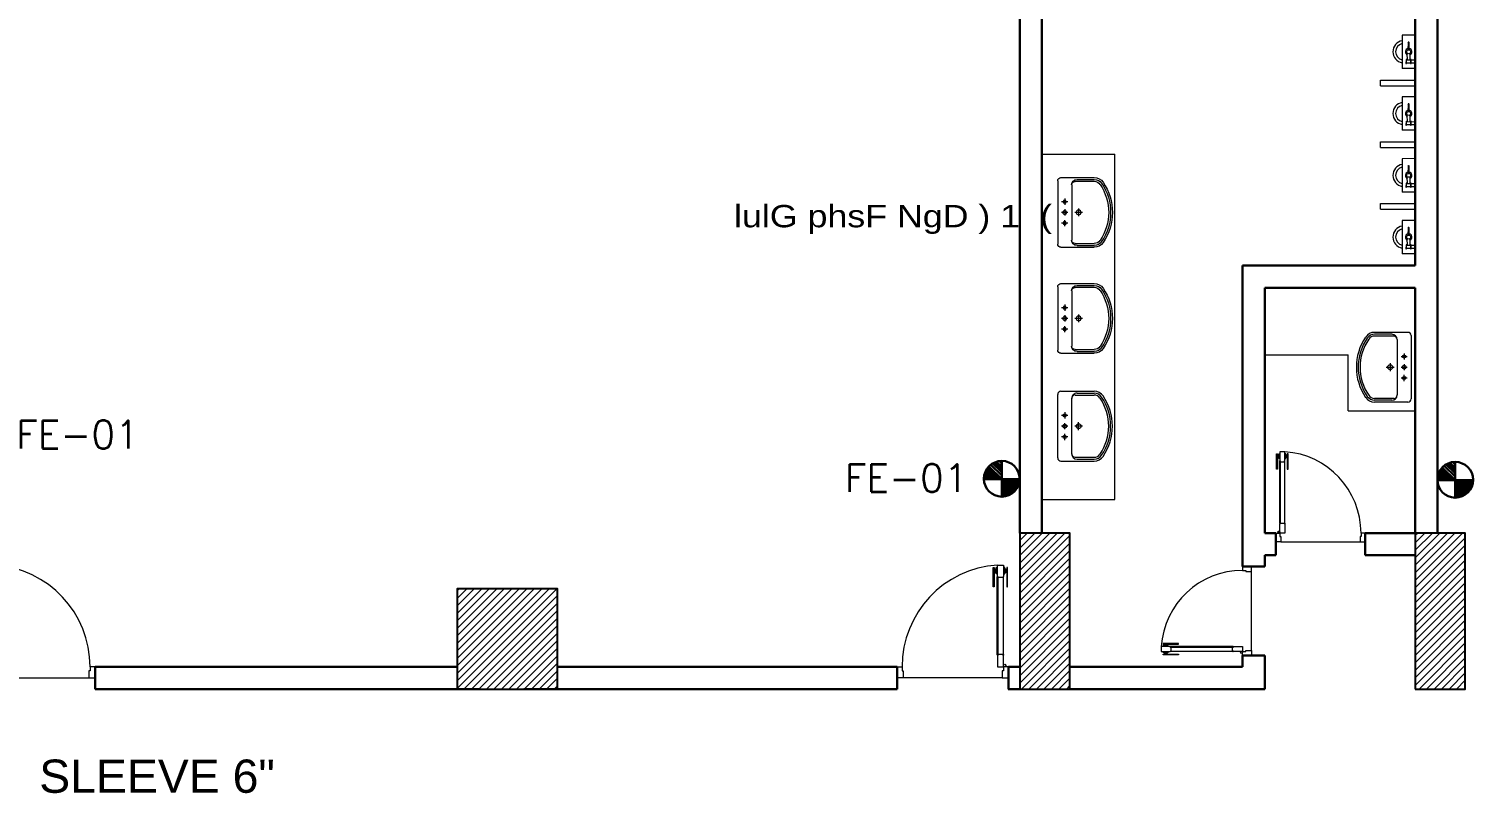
# Model space of a CAD drawing. Extents: x 846 to 947, y 375 to 797.
# Drawn here: x 862.61 to 875.51, y 710.59 to 717.45 of the extents above; entities that cross this region are included whole.
import ezdxf

# ---------------------------------------------------------------- set-up
doc = ezdxf.new("R2010")
doc.units = 0
doc.header["$MEASUREMENT"] = 0
doc.layers.get('0').update_dxf_attribs({"color": 252, "linetype": 'CONTINUOUS', "lineweight": 30})
for name, color, linetype, lineweight in [('Column', 252, 'CONTINUOUS', 25), ('DOOR', 252, 'CONTINUOUS', 9), ('FF TEXT', 5, 'CONTINUOUS', 30), ('Furn', 252, 'CONTINUOUS', 9), ('hatch', 252, 'CONTINUOUS', 9), ('R-SWTS-DET1', 252, 'CONTINUOUS', 5), ('text', 252, 'CONTINUOUS', 15), ('Wall', 252, 'CONTINUOUS', 30)]:
    doc.layers.add(name, color=color, linetype=linetype, lineweight=lineweight)
doc.styles.add('ARIAL', font='arial.ttf')
doc.styles.add('BASEERA 01', font='romans.shx')
doc.styles.add('SOSA2', font='SOSA.shx', dxfattribs={"width": 0.8})
pattern_1 = [(45, (1094.062773, 384.00031), (-0.0336759605, 0.0336759605), [])]
pattern_2 = [(45, (1093.887773, 389.30031), (-0.0336759605, 0.0336759605), [])]

# ---------------------------------------------------------------- blocks, each defined once
blk = doc.blocks.new('d8')
at = {"layer": 'DOOR', "color": 252}
for p, q in [((32.119, -112.748), (32.119, -112.048)), ((32.124, -112.048), (32.124, -112.748)), ((32.171, -112.048), (32.171, -112.748)), ((32.176, -112.748), (32.176, -112.048))]:
    blk.add_line(p, q, dxfattribs=at)
at = {"layer": 'DOOR', "color": 251}
blk.add_line((32.131, -112.954), (33.02, -112.954), dxfattribs=at)
at = {"layer": 'DOOR', "color": 1}
for points in [[(32.092, -112.137), (32.084, -112.137), (32.084, -111.965), (32.092, -111.965)], [(32.103, -111.983), (32.097, -111.983), (32.097, -112.003), (32.103, -112.003)], [(32.192, -111.983), (32.199, -111.983), (32.199, -112.003), (32.192, -112.003)], [(32.204, -112.137), (32.212, -112.137), (32.212, -111.965), (32.204, -111.965)]]:
    blk.add_lwpolyline(points, close=True, dxfattribs=at)
for points in [[(32.092, -111.983, -1), (32.097, -111.983), (32.097, -111.983), (32.097, -112.003), (32.097, -112.003, -1), (32.092, -112.003), (32.092, -112.003)], [(32.204, -111.983, 1), (32.199, -111.983), (32.199, -111.983), (32.199, -112.003), (32.199, -112.003, 1), (32.204, -112.003), (32.204, -112.003)]]:
    blk.add_lwpolyline(points, format="xyb", close=True, dxfattribs=at)
for points in [[(32.109, -112.01), (32.103, -112.01), (32.103, -111.976), (32.109, -111.976)], [(32.12, -112.02), (32.109, -112.02), (32.109, -111.965), (32.12, -111.965)], [(32.187, -112.01), (32.192, -112.01), (32.192, -111.976), (32.187, -111.976)]]:
    blk.add_lwpolyline(points, dxfattribs=at)
at = {"layer": 'DOOR', "color": 5}
for points in [[(32.124, -112.053), (32.124, -112.053, -1), (32.124, -112.043)], [(32.171, -112.053), (32.171, -112.053, 1), (32.171, -112.043)], [(32.124, -112.743), (32.124, -112.743, 1), (32.124, -112.753)], [(32.171, -112.743), (32.171, -112.743, -1), (32.171, -112.753)]]:
    blk.add_lwpolyline(points, format="xyb", close=True, dxfattribs=at)
for points in [[(32.124, -112.043), (32.124, -112.054), (32.171, -112.054), (32.171, -112.043), (32.176, -112.043), (32.176, -111.943), (32.176, -111.943), (32.12, -111.943), (32.12, -112.043)], [(32.124, -112.754), (32.124, -112.743), (32.171, -112.743), (32.171, -112.754), (32.176, -112.754), (32.176, -112.854), (32.176, -112.854), (32.12, -112.854), (32.12, -112.754)], [(32.076, -112.954), (32.076, -112.854), (32.12, -112.854), (32.12, -112.892), (32.131, -112.892), (32.131, -112.954)], [(33.076, -112.954), (33.076, -112.854), (33.031, -112.854), (33.031, -112.892), (33.02, -112.892), (33.02, -112.954)]]:
    blk.add_lwpolyline(points, close=True, dxfattribs=at)
blk.add_lwpolyline([(32.176, -112.02), (32.187, -112.02), (32.187, -111.965), (32.176, -111.965)], dxfattribs=at)
blk.add_circle((32.109, -112.843), 0.0111, dxfattribs=at)
at = {"layer": 'DOOR', "color": 252}
blk.add_arc((32.118, -112.854), 0.913, 360, 86.3977, dxfattribs=at)
blk = doc.blocks.new('gfhh')
at = {"layer": 'Furn'}
for p, q in [((-7.35, -128.82), (-7.648, -128.843)), ((-7.34, -128.936), (-7.349, -128.82)), ((-7.64, -128.959), (-7.648, -128.843)), ((-7.64, -128.959), (-7.34, -128.936)), ((-7.566, -128.872), (-7.601, -128.874)), ((-7.601, -128.874), (-7.6, -128.88)), ((-7.6, -128.88), (-7.565, -128.877)), ((-7.563, -128.912), (-7.598, -128.915)), ((-7.598, -128.915), (-7.597, -128.921)), ((-7.597, -128.921), (-7.562, -128.918)), ((-7.595, -128.88), (-7.592, -128.914)), ((-7.56, -128.947), (-7.595, -128.95)), ((-7.592, -128.92), (-7.589, -128.949)), ((-7.569, -128.913), (-7.571, -128.878)), ((-7.571, -128.884), (-7.508, -128.879)), ((-7.506, -128.902), (-7.569, -128.907)), ((-7.566, -128.948), (-7.568, -128.919)), ((-7.565, -128.877), (-7.566, -128.872)), ((-7.562, -128.918), (-7.563, -128.912)), ((-7.413, -128.878), (-7.478, -128.882)), ((-7.478, -128.894), (-7.412, -128.889)), ((-7.554, -128.953), (-7.601, -128.956))]:
    blk.add_line(p, q, dxfattribs=at)
blk.add_circle((-7.494, -128.89), 0.0175, dxfattribs=at)
for centre, radius, start, end in [((-7.497, -128.848), 0.1, 14.0388, 174.7471), ((-7.497, -128.848), 0.0751, 17.146, 171.5072), ((-7.594, -128.956), 0.0061, 96.7146, 181.8978), ((-7.56, -128.953), 0.0061, 6.7146, 91.8978), ((-7.494, -128.89), 0.0292, 16.1825, 160.8925), ((-7.494, -128.89), 0.0292, 207.1567, 352.8832), ((-7.413, -128.883), 0.00584, 274.3062, 94.3062)]:
    blk.add_arc(centre, radius, start, end, dxfattribs=at)
blk = doc.blocks.new('d4')
at = {"layer": 'DOOR', "color": 252}
for p, q in [((73.811, -79.755), (73.811, -79.195)), ((73.815, -79.195), (73.815, -79.755)), ((73.852, -79.195), (73.852, -79.755)), ((73.856, -79.755), (73.856, -79.195))]:
    blk.add_line(p, q, dxfattribs=at)
at = {"layer": 'DOOR', "color": 251}
blk.add_line((73.82, -79.92), (74.531, -79.92), dxfattribs=at)
at = {"layer": 'DOOR', "color": 1}
for points in [[(73.789, -79.267), (73.782, -79.267), (73.782, -79.129), (73.789, -79.129)], [(73.798, -79.143), (73.793, -79.143), (73.793, -79.159), (73.798, -79.159)], [(73.869, -79.143), (73.874, -79.143), (73.874, -79.159), (73.869, -79.159)], [(73.878, -79.267), (73.885, -79.267), (73.885, -79.129), (73.878, -79.129)]]:
    blk.add_lwpolyline(points, close=True, dxfattribs=at)
for points in [[(73.789, -79.143, -1), (73.793, -79.143), (73.793, -79.143), (73.793, -79.159), (73.793, -79.159, -1), (73.789, -79.159), (73.789, -79.159)], [(73.878, -79.143, 1), (73.874, -79.143), (73.874, -79.143), (73.874, -79.159), (73.874, -79.159, 1), (73.878, -79.159), (73.878, -79.159)]]:
    blk.add_lwpolyline(points, format="xyb", close=True, dxfattribs=at)
for points in [[(73.802, -79.165), (73.798, -79.165), (73.798, -79.137), (73.802, -79.137)], [(73.811, -79.173), (73.802, -79.173), (73.802, -79.129), (73.811, -79.129)], [(73.865, -79.165), (73.869, -79.165), (73.869, -79.137), (73.865, -79.137)]]:
    blk.add_lwpolyline(points, dxfattribs=at)
at = {"layer": 'DOOR', "color": 5}
for points in [[(73.815, -79.191), (73.815, -79.2), (73.852, -79.2), (73.852, -79.191), (73.856, -79.191), (73.856, -79.111), (73.856, -79.111), (73.811, -79.111), (73.811, -79.191)], [(73.815, -79.76), (73.815, -79.751), (73.852, -79.751), (73.852, -79.76), (73.856, -79.76), (73.856, -79.84), (73.856, -79.84), (73.811, -79.84), (73.811, -79.76)], [(73.776, -79.92), (73.776, -79.84), (73.811, -79.84), (73.811, -79.87), (73.82, -79.87), (73.82, -79.92)], [(74.576, -79.92), (74.576, -79.84), (74.54, -79.84), (74.54, -79.87), (74.531, -79.87), (74.531, -79.92)]]:
    blk.add_lwpolyline(points, close=True, dxfattribs=at)
blk.add_lwpolyline([(73.856, -79.173), (73.865, -79.173), (73.865, -79.129), (73.856, -79.129)], dxfattribs=at)
for points in [[(73.815, -79.199), (73.815, -79.199, -1), (73.815, -79.191)], [(73.852, -79.199), (73.852, -79.199, 1), (73.852, -79.191)], [(73.815, -79.751), (73.815, -79.751, 1), (73.815, -79.759)], [(73.852, -79.751), (73.852, -79.751, -1), (73.852, -79.759)]]:
    blk.add_lwpolyline(points, format="xyb", close=True, dxfattribs=at)
blk.add_circle((73.802, -79.831), 0.00889, dxfattribs=at)
at = {"layer": 'DOOR', "color": 252}
blk.add_arc((73.81, -79.84), 0.73, 359.9997, 86.3974, dxfattribs=at)
blk = doc.blocks.new('LAV15')
at = {"layer": 'Furn'}
for p, q in [((-0.014, 0.423), (0.576, 0.423)), ((-0.044, 0.393), (-0.044, 0.083)), ((0.024, 0.293), (0.539, 0.293)), ((0.152, 0.358), (0.209, 0.358)), ((0.181, 0.33), (0.181, 0.387)), ((0.252, 0.358), (0.309, 0.358)), ((0.281, 0.33), (0.281, 0.387)), ((0.41, 0.358), (0.353, 0.358)), ((0.381, 0.33), (0.381, 0.387)), ((0.606, 0.393), (0.606, 0.083)), ((-0.026, 0.243), (-0.026, 0.083)), ((-0.009, 0.261), (-0.009, 0.083)), ((0.244, 0.228), (0.317, 0.228)), ((0.281, 0.192), (0.281, 0.264)), ((0.571, 0.261), (0.571, 0.083)), ((0.589, 0.243), (0.589, 0.083))]:
    blk.add_line(p, q, dxfattribs=at)
for centre, radius in [((0.181, 0.358), 0.0151), ((0.281, 0.358), 0.0176), ((0.381, 0.358), 0.0151), ((0.281, 0.228), 0.0225)]:
    blk.add_circle(centre, radius, dxfattribs=at)
for centre, radius, start, end in [((-0.014, 0.393), 0.03, 90, 180), ((0.576, 0.393), 0.03, 0, 90), ((0.024, 0.243), 0.05, 90, 180), ((0.024, 0.261), 0.0325, 90, 180), ((0.539, 0.243), 0.05, 0, 90), ((0.539, 0.261), 0.0325, 0, 90), ((0.056, 0.083), 0.1, 180, 235.7711), ((0.056, 0.083), 0.0825, 180, 235.7711), ((0.056, 0.083), 0.065, 180, 235.7711), ((0.281, 0.413), 0.5, 235.7711, 304.2289), ((0.281, 0.413), 0.483, 235.7711, 304.2289), ((0.281, 0.413), 0.465, 235.7711, 304.2289), ((0.506, 0.083), 0.065, 304.2289, 0), ((0.506, 0.083), 0.0825, 304.2289, 0), ((0.506, 0.083), 0.1, 304.2289, 0)]:
    blk.add_arc(centre, radius, start, end, dxfattribs=at)
blk = doc.blocks.new('A$C67844AE1')
at = {"layer": 'FF TEXT', "color": 1}
for p, q in [((0, 0.0845), (0, -0.0885)), ((0.0119, 0.0837), (0, 0.0722)), ((0.0256, 0.0807), (0, 0.0561)), ((0.0357, 0.0769), (0, 0.0425)), ((0.044, 0.0726), (0, 0.0302)), ((0.054, 0.0658), (0, 0.0138)), ((0.0631, 0.0574), (0, -0.0034)), ((0.0688, 0.0507), (0.0129, -0.0032)), ((0.0741, 0.0429), (0.0263, -0.0032)), ((0.0783, 0.0353), (0.0384, -0.0032)), ((0.082, 0.026), (0.0518, -0.0032)), ((0.0833, 0.014), (0.0655, -0.0032)), ((0.0863, 0.0059), (0.0769, -0.0032)), ((0.0867, -0.0032), (-0.0863, -0.0032)), ((-0.0855, -0.0139), (-0.0748, -0.0032)), ((-0.0834, -0.0243), (-0.0623, -0.0032)), ((-0.0803, -0.0337), (-0.0498, -0.0032)), ((-0.0764, -0.0423), (-0.0373, -0.0032)), ((-0.0717, -0.0501), (-0.0248, -0.0032)), ((-0.0664, -0.0573), (-0.0123, -0.0032)), ((-0.0604, -0.0638), (0, -0.0034)), ((-0.0538, -0.0696), (0, -0.0159)), ((-0.0461, -0.0751), (0, -0.029)), ((-0.0385, -0.0794), (0, -0.0408)), ((-0.0293, -0.0833), (0, -0.054)), ((-0.0189, -0.0864), (0, -0.0675)), ((-0.0093, -0.088), (0, -0.0787))]:
    blk.add_line(p, q, dxfattribs=at)
blk.add_circle((0.0002, -0.002), 0.0865, dxfattribs=at)

msp = doc.modelspace()

# ---------------------------------------------------------------- hatches: boundary and pattern name
at = {"layer": 'hatch'}
h = msp.add_hatch(dxfattribs=at)
h.set_pattern_fill('ANSI31', color=256, scale=0.015, style=0)
h.set_pattern_definition(pattern_1)
h.paths.add_polyline_path([(871.506, 711.522), (871.956, 711.522), (871.956, 712.922), (871.506, 712.922)])
h = msp.add_hatch(dxfattribs=at)
h.set_pattern_fill('ANSI31', color=256, scale=0.015, style=0)
h.set_pattern_definition(pattern_1)
h.paths.add_polyline_path([(871.506, 711.522), (871.956, 711.522), (871.956, 712.922), (871.506, 712.922)])
h = msp.add_hatch(dxfattribs=at)
h.set_pattern_fill('ANSI31', color=256, scale=0.015, style=0)
h.set_pattern_definition(pattern_1)
h.paths.add_polyline_path([(875.056, 711.522), (875.506, 711.522), (875.506, 712.922), (875.056, 712.922)])
h = msp.add_hatch(dxfattribs=at)
h.set_pattern_fill('ANSI31', color=256, scale=0.015, style=0)
h.set_pattern_definition(pattern_1)
h.paths.add_polyline_path([(875.056, 711.522), (875.506, 711.522), (875.506, 712.922), (875.056, 712.922)])
h = msp.add_hatch(dxfattribs=at)
h.set_pattern_fill('ANSI31', color=256, scale=0.015, style=0)
h.set_pattern_definition(pattern_2)
h.paths.add_polyline_path([(866.456, 711.522), (867.356, 711.522), (867.356, 712.422), (866.456, 712.422)])
h = msp.add_hatch(dxfattribs=at)
h.set_pattern_fill('ANSI31', color=256, scale=0.015, style=0)
h.set_pattern_definition(pattern_2)
h.paths.add_polyline_path([(866.456, 711.522), (867.356, 711.522), (867.356, 712.422), (866.456, 712.422)])

# ---------------------------------------------------------------- linework, layer by layer
at = {"layer": 'Column'}
for points in [[(871.506, 711.522), (871.956, 711.522), (871.956, 712.922), (871.506, 712.922)], [(871.506, 711.522), (871.956, 711.522), (871.956, 712.922), (871.506, 712.922)], [(875.056, 711.522), (875.506, 711.522), (875.506, 712.922), (875.056, 712.922)], [(875.056, 711.522), (875.506, 711.522), (875.506, 712.922), (875.056, 712.922)], [(866.456, 711.522), (867.356, 711.522), (867.356, 712.422), (866.456, 712.422)], [(866.456, 711.522), (867.356, 711.522), (867.356, 712.422), (866.456, 712.422)]]:
    msp.add_lwpolyline(points, close=True, dxfattribs=at)
at = {"layer": 'DOOR', "color": 252}
for p, q in [((871.305, 711.828), (871.305, 712.528)), ((871.305, 711.828), (871.305, 712.528)), ((871.31, 712.528), (871.31, 711.828)), ((871.31, 712.528), (871.31, 711.828)), ((871.357, 712.528), (871.357, 711.828)), ((871.357, 712.528), (871.357, 711.828)), ((871.362, 711.828), (871.362, 712.528)), ((871.362, 711.828), (871.362, 712.528))]:
    msp.add_line(p, q, dxfattribs=at)
at = {"layer": 'DOOR', "color": 251}
msp.add_line((871.35, 711.622), (870.461, 711.622), dxfattribs=at)
msp.add_line((871.35, 711.622), (870.461, 711.622), dxfattribs=at)
at = {"layer": 'DOOR', "color": 1}
for points in [[(871.277, 712.439), (871.269, 712.439), (871.269, 712.611), (871.277, 712.611)], [(871.277, 712.439), (871.269, 712.439), (871.269, 712.611), (871.277, 712.611)], [(871.289, 712.593), (871.283, 712.593), (871.283, 712.573), (871.289, 712.573)], [(871.289, 712.593), (871.283, 712.593), (871.283, 712.573), (871.289, 712.573)], [(871.378, 712.593), (871.384, 712.593), (871.384, 712.573), (871.378, 712.573)], [(871.378, 712.593), (871.384, 712.593), (871.384, 712.573), (871.378, 712.573)], [(871.39, 712.439), (871.398, 712.439), (871.398, 712.611), (871.39, 712.611)], [(871.39, 712.439), (871.398, 712.439), (871.398, 712.611), (871.39, 712.611)]]:
    msp.add_lwpolyline(points, close=True, dxfattribs=at)
for points in [[(871.277, 712.593, -1), (871.283, 712.593), (871.283, 712.593), (871.283, 712.573), (871.283, 712.573, -1), (871.277, 712.573), (871.277, 712.573)], [(871.277, 712.593, -1), (871.283, 712.593), (871.283, 712.593), (871.283, 712.573), (871.283, 712.573, -1), (871.277, 712.573), (871.277, 712.573)], [(871.39, 712.593, 1), (871.384, 712.593), (871.384, 712.593), (871.384, 712.573), (871.384, 712.573, 1), (871.39, 712.573), (871.39, 712.573)], [(871.39, 712.593, 1), (871.384, 712.593), (871.384, 712.593), (871.384, 712.573), (871.384, 712.573, 1), (871.39, 712.573), (871.39, 712.573)]]:
    msp.add_lwpolyline(points, format="xyb", close=True, dxfattribs=at)
for points in [[(871.294, 712.566), (871.289, 712.566), (871.289, 712.6), (871.294, 712.6)], [(871.294, 712.566), (871.289, 712.566), (871.289, 712.6), (871.294, 712.6)], [(871.361, 712.556), (871.372, 712.556), (871.372, 712.611), (871.361, 712.611)], [(871.361, 712.556), (871.372, 712.556), (871.372, 712.611), (871.361, 712.611)], [(871.372, 712.566), (871.378, 712.566), (871.378, 712.6), (871.372, 712.6)], [(871.372, 712.566), (871.378, 712.566), (871.378, 712.6), (871.372, 712.6)]]:
    msp.add_lwpolyline(points, dxfattribs=at)
at = {"layer": 'DOOR', "color": 5}
msp.add_lwpolyline([(871.306, 712.556), (871.294, 712.556), (871.294, 712.611), (871.306, 712.611)], dxfattribs=at)
msp.add_lwpolyline([(871.306, 712.556), (871.294, 712.556), (871.294, 712.611), (871.306, 712.611)], dxfattribs=at)
for points in [[(871.357, 712.533), (871.357, 712.522), (871.31, 712.522), (871.31, 712.533), (871.306, 712.533), (871.306, 712.633), (871.306, 712.633), (871.361, 712.633), (871.361, 712.533)], [(871.357, 712.533), (871.357, 712.522), (871.31, 712.522), (871.31, 712.533), (871.306, 712.533), (871.306, 712.633), (871.306, 712.633), (871.361, 712.633), (871.361, 712.533)], [(871.357, 711.822), (871.357, 711.833), (871.31, 711.833), (871.31, 711.822), (871.306, 711.822), (871.306, 711.722), (871.306, 711.722), (871.361, 711.722), (871.361, 711.822)], [(871.357, 711.822), (871.357, 711.833), (871.31, 711.833), (871.31, 711.822), (871.306, 711.822), (871.306, 711.722), (871.306, 711.722), (871.361, 711.722), (871.361, 711.822)], [(870.406, 711.622), (870.406, 711.722), (870.45, 711.722), (870.45, 711.684), (870.461, 711.684), (870.461, 711.622)], [(870.406, 711.622), (870.406, 711.722), (870.45, 711.722), (870.45, 711.684), (870.461, 711.684), (870.461, 711.622)], [(871.406, 711.622), (871.406, 711.722), (871.361, 711.722), (871.361, 711.684), (871.35, 711.684), (871.35, 711.622)], [(871.406, 711.622), (871.406, 711.722), (871.361, 711.722), (871.361, 711.684), (871.35, 711.684), (871.35, 711.622)]]:
    msp.add_lwpolyline(points, close=True, dxfattribs=at)
for points in [[(871.31, 712.523), (871.31, 712.523, -1), (871.31, 712.533)], [(871.31, 712.523), (871.31, 712.523, -1), (871.31, 712.533)], [(871.357, 712.523), (871.357, 712.523, 1), (871.357, 712.533)], [(871.357, 712.523), (871.357, 712.523, 1), (871.357, 712.533)], [(871.31, 711.833), (871.31, 711.833, 1), (871.31, 711.823)], [(871.31, 711.833), (871.31, 711.833, 1), (871.31, 711.823)], [(871.357, 711.833), (871.357, 711.833, -1), (871.357, 711.823)], [(871.357, 711.833), (871.357, 711.833, -1), (871.357, 711.823)]]:
    msp.add_lwpolyline(points, format="xyb", close=True, dxfattribs=at)
msp.add_circle((871.372, 711.733), 0.0111, dxfattribs=at)
msp.add_circle((871.372, 711.733), 0.0111, dxfattribs=at)
at = {"layer": 'DOOR', "color": 252}
msp.add_arc((871.363, 711.722), 0.913, 93.6023, 180, dxfattribs=at)
msp.add_arc((871.363, 711.722), 0.913, 93.6023, 180, dxfattribs=at)
at = {"layer": 'Furn', "linetype": 'Continuous'}
for p, q in [((874.744, 716.985), (875.056, 716.985)), ((874.744, 716.935), (874.744, 716.985)), ((874.744, 716.985), (875.056, 716.985)), ((874.744, 716.935), (874.744, 716.985)), ((874.744, 716.935), (875.056, 716.935)), ((874.744, 716.935), (875.056, 716.935)), ((874.744, 716.431), (875.056, 716.431)), ((874.744, 716.381), (874.744, 716.431)), ((874.744, 716.431), (875.056, 716.431)), ((874.744, 716.381), (874.744, 716.431)), ((874.744, 716.381), (875.056, 716.381)), ((874.744, 716.381), (875.056, 716.381)), ((871.706, 716.322), (872.361, 716.322)), ((871.706, 716.322), (872.361, 716.322)), ((874.744, 715.877), (875.056, 715.877)), ((874.744, 715.827), (874.744, 715.877)), ((874.744, 715.877), (875.056, 715.877)), ((874.744, 715.827), (874.744, 715.877)), ((874.744, 715.827), (875.056, 715.827)), ((874.744, 715.827), (875.056, 715.827)), ((873.706, 714.522), (874.456, 714.522)), ((873.706, 714.522), (874.456, 714.522)), ((874.456, 714.019), (875.056, 714.019)), ((874.456, 714.019), (875.056, 714.019))]:
    msp.add_line(p, q, dxfattribs=at)
for points in [[(871.706, 713.222), (872.361, 713.222), (872.361, 716.322)], [(871.706, 713.222), (872.361, 713.222), (872.361, 716.322)], [(874.456, 714.019), (874.456, 714.522)], [(874.456, 714.019), (874.456, 714.522)]]:
    msp.add_lwpolyline(points, dxfattribs=at)
at = {"layer": 'Wall', "linetype": 'Continuous'}
for p, q in [((873.506, 715.322), (875.056, 715.322)), ((873.506, 712.622), (873.506, 715.322)), ((873.506, 715.322), (875.056, 715.322)), ((873.506, 712.622), (873.506, 715.322)), ((873.706, 715.122), (875.056, 715.122)), ((873.706, 712.922), (873.706, 715.122)), ((873.706, 715.122), (875.056, 715.122)), ((873.706, 712.922), (873.706, 715.122)), ((873.706, 712.922), (873.806, 712.922)), ((873.706, 712.922), (873.806, 712.922)), ((873.806, 712.922), (873.806, 712.722)), ((873.806, 712.922), (873.806, 712.722)), ((874.606, 712.922), (875.056, 712.922)), ((874.606, 712.922), (874.606, 712.722)), ((874.606, 712.922), (875.056, 712.922)), ((874.606, 712.922), (874.606, 712.722)), ((873.706, 712.722), (873.806, 712.722)), ((873.706, 712.622), (873.706, 712.722)), ((873.706, 712.722), (873.806, 712.722)), ((873.706, 712.622), (873.706, 712.722)), ((874.606, 712.722), (875.056, 712.722)), ((874.606, 712.722), (875.056, 712.722)), ((873.506, 712.622), (873.706, 712.622)), ((873.506, 712.622), (873.706, 712.622)), ((873.506, 711.722), (873.506, 711.822)), ((873.506, 711.822), (873.706, 711.822)), ((873.506, 711.722), (873.506, 711.822)), ((873.506, 711.822), (873.706, 711.822)), ((873.706, 711.722), (873.706, 711.822)), ((873.706, 711.722), (873.706, 711.822)), ((866.456, 711.722), (863.206, 711.722)), ((863.206, 711.722), (863.206, 711.522)), ((866.456, 711.722), (863.206, 711.722)), ((863.206, 711.722), (863.206, 711.522)), ((867.356, 711.722), (870.406, 711.722)), ((867.356, 711.722), (870.406, 711.722)), ((870.406, 711.722), (870.406, 711.522)), ((870.406, 711.722), (870.406, 711.522)), ((871.406, 711.722), (871.506, 711.722)), ((871.406, 711.722), (871.406, 711.522)), ((871.406, 711.722), (871.506, 711.722)), ((871.406, 711.722), (871.406, 711.522)), ((871.956, 711.722), (873.506, 711.722)), ((871.956, 711.722), (873.506, 711.722)), ((873.706, 711.722), (873.706, 711.522)), ((873.706, 711.722), (873.706, 711.522)), ((866.656, 711.522), (863.206, 711.522)), ((866.656, 711.522), (863.206, 711.522)), ((867.056, 711.522), (870.406, 711.522)), ((867.056, 711.522), (870.406, 711.522)), ((871.404, 711.522), (871.504, 711.522)), ((871.404, 711.522), (871.504, 711.522)), ((871.956, 711.522), (873.706, 711.522)), ((871.956, 711.522), (873.706, 711.522))]:
    msp.add_line(p, q, dxfattribs=at)
for points in [[(871.506, 712.922), (871.506, 719.922)], [(871.506, 712.922), (871.506, 719.922)], [(875.256, 712.922), (875.256, 719.822)], [(875.256, 712.922), (875.256, 719.822)], [(871.706, 712.919), (871.706, 718.222)], [(871.706, 712.919), (871.706, 718.222)], [(875.056, 715.322), (875.056, 718.222)], [(875.056, 715.322), (875.056, 718.222)], [(875.056, 712.922), (875.056, 715.122)], [(875.056, 712.922), (875.056, 715.122)], [(875.056, 712.922), (875.056, 715.122)], [(875.056, 712.922), (875.056, 715.122)]]:
    msp.add_lwpolyline(points, dxfattribs=at)

# ---------------------------------------------------------------- block references
at = {"linetype": 'Continuous'}
msp.add_blockref('d4', (800.03, 792.762), dxfattribs=at)
msp.add_blockref('d4', (800.03, 792.762), dxfattribs=at)
at = {"linetype": 'Continuous', "rotation": 90.00000000000004}
msp.add_blockref('d4', (793.666, 638.047), dxfattribs=at)
msp.add_blockref('d4', (793.666, 638.047), dxfattribs=at)
at = {"layer": 'FF TEXT', "xscale": -1.853654007063596, "yscale": 1.853654007063596, "zscale": 1.853654007096103}
for p in [(871.346, 713.412), (875.416, 713.403)]:
    msp.add_blockref('A$C67844AE1', p, dxfattribs=at)
at = {"layer": 'Furn', "linetype": 'Continuous', "rotation": 85.66176587166208}
for p in [(747.044, 734.462), (747.044, 734.462), (747.044, 733.908), (747.044, 733.908), (747.044, 733.353), (747.044, 733.353), (747.044, 732.799), (747.044, 732.799)]:
    msp.add_blockref('gfhh', p, dxfattribs=at)
at = {"layer": 'Furn', "extrusion": (0, 0, -1)}
for p, xscale, yscale, zscale, rotation in [((-872.255, 716.069), 0.9629308734662396, 0.9629308734662396, -0.9629308734422743, 269.9999999999995), ((-872.255, 716.069), 0.9629308734662396, 0.9629308734662396, -0.9629308734422743, 269.9999999999995), ((-872.255, 715.118), 0.9629308734662396, 0.9629308734662396, -0.9629308734422743, 269.9999999999995), ((-872.255, 715.118), 0.9629308734662396, 0.9629308734662396, -0.9629308734422743, 269.9999999999995), ((-874.612, 714.68), -0.9629308734662396, 0.9629308734652116, -0.9629308734662396, 90.0000000000005), ((-874.612, 714.68), -0.9629308734662396, 0.9629308734652116, -0.9629308734662396, 90.0000000000005), ((-872.255, 713.61), -0.9629308734662396, 0.9629308734652116, -0.9629308734662396, 270.0000000000005), ((-872.255, 713.61), -0.9629308734662396, 0.9629308734652116, -0.9629308734662396, 270.0000000000005)]:
    msp.add_blockref('LAV15', p, dxfattribs=dict(at, xscale=xscale, yscale=yscale, zscale=zscale, rotation=rotation))
at = {"layer": 'R-SWTS-DET1', "linetype": 'Continuous'}
msp.add_blockref('d8', (830.13, 824.576), dxfattribs=at)
msp.add_blockref('d8', (830.13, 824.576), dxfattribs=at)

# ---------------------------------------------------------------- texts
at = {"layer": 'FF TEXT', "color": 5, "ltscale": 0.05, "style": 'BASEERA 01'}
for p in [(862.326, 713.68), (869.765, 713.291)]:
    msp.add_text(' FE-01', height=0.25, dxfattribs=at).set_placement(p)
at = {"layer": 'FF TEXT', "color": 5, "style": 'ARIAL'}
msp.add_text('SLEEVE 6"', height=0.2981, dxfattribs=at).set_placement((862.705, 710.591))
at = {"layer": 'text', "style": 'SOSA2', "width": 1.2}
msp.add_text('lulG phsF NgD ) 1  (', height=0.2, dxfattribs=at).set_placement((868.942, 715.665))
msp.add_text('lulG phsF NgD ) 1  (', height=0.2, dxfattribs=at).set_placement((868.942, 715.665))

doc.saveas('drawing.dxf')
